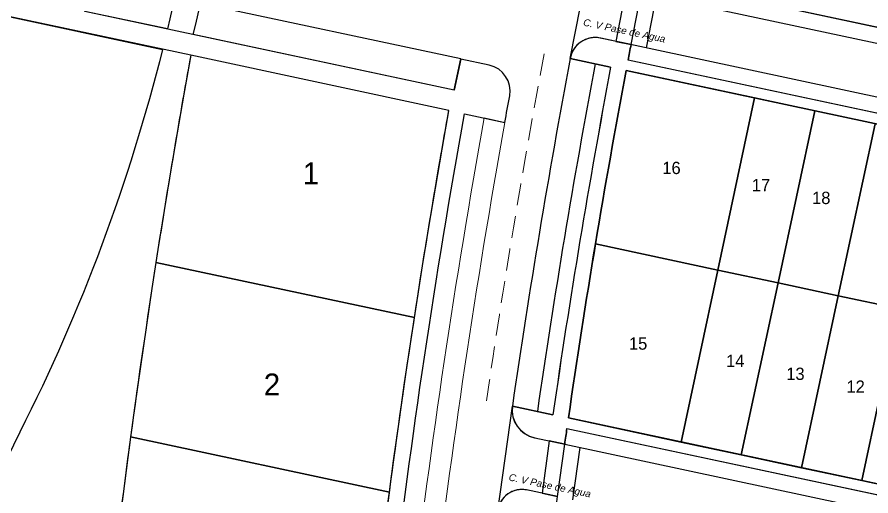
# Model space of a CAD drawing. Header units: millimetres. Extents: x 547073 to 557369, y 9424164 to 9429566.
# Drawn here: x 548942.6 to 549039.6, y 9427975 to 9428029.5 of the extents above; entities that cross this region are included whole.
import ezdxf

# ---------------------------------------------------------------- set-up
doc = ezdxf.new("R2010")
doc.units = ezdxf.units.MM
doc.linetypes.add('DASHED', pattern=[0.75, 0.5, -0.25])
for name, color, linetype, lineweight in [('blockgrass', 8, 'Continuous', 5), ('NIVELES PPS Q2', 160, 'Continuous', 25), ('polilinea lote', 201, 'Continuous', 25), ('trazado lotes', 170, 'Continuous', 25), ('trazado manzanas', 6, 'Continuous', 25)]:
    doc.layers.add(name, color=color, linetype=linetype, lineweight=lineweight)
for name, color, linetype in [('NUMERACION', 1, 'Continuous'), ('TEXTO', 5, 'Continuous'), ('VEREDAS PP', 9, 'Continuous')]:
    doc.layers.add(name, color=color, linetype=linetype)
doc.layers.add('vereda', color=7, linetype='Continuous', lineweight=25, true_color=0xb4b4b4)

msp = doc.modelspace()

# ---------------------------------------------------------------- linework, layer by layer
msp.add_line((548993.413, 9428018.474), (548998.012, 9428017.492))
for start, end in [(169.368958, 171.776628), (171.848942, 171.957424)]:
    msp.add_arc((549948.397, 9427847.575), 952.956, start, end)
at = {"layer": 'blockgrass', "color": 252, "lineweight": 5}
msp.add_lwpolyline([(548984.707, 9427905.929, -0.029118), (548998.012, 9428017.492), (548995.663, 9428017.993, 0.029003), (548982.343, 9427906.598, 0.029003)], format="xyb", dxfattribs=at)
at = {"layer": 'NIVELES PPS Q2', "linetype": 'DASHED', "lineweight": 20, "ltscale": 5}
msp.add_arc((549948.397, 9427847.575), 962.456, 169.35934, 171.750663, dxfattribs=at)
at = {"layer": 'polilinea lote', "elevation": 35.757}
for points in [[(548962.297, 9428025.117, 0.005959), (548958.346, 9428001.565), (548987.732, 9427995.292, -0.006143), (548991.652, 9428018.85)], [(548962.297, 9428025.117, 0.005959), (548958.346, 9428001.565), (548987.732, 9427995.292, -0.006143), (548991.652, 9428018.85)], [(548987.732, 9427995.292), (548958.346, 9428001.565, 0.005001), (548955.464, 9427981.73), (548984.89, 9427975.448, -0.005156)], [(548987.732, 9427995.292), (548958.346, 9428001.565, 0.005001), (548955.464, 9427981.73), (548984.89, 9427975.448, -0.005156)], [(548984.89, 9427975.448), (548955.464, 9427981.73, 0.005009), (548952.975, 9427961.811), (548982.454, 9427955.517, -0.005165)], [(548984.89, 9427975.448), (548955.464, 9427981.73, 0.005009), (548952.975, 9427961.811), (548982.454, 9427955.517, -0.005165)]]:
    msp.add_lwpolyline(points, format="xyb", close=True, dxfattribs=at)
at = {"layer": 'polilinea lote'}
for points in [[(549026.399, 9428020.263), (549011.798, 9428023.38, 0.00525), (549008.313, 9428003.673), (549022.223, 9428000.704)], [(549022.223, 9428000.704), (549008.313, 9428003.673, 0.005255), (549005.24, 9427983.879), (549018.048, 9427981.145)]]:
    msp.add_lwpolyline(points, format="xyb", close=True, dxfattribs=at)
for points in [[(549033.244, 9428018.802), (549026.399, 9428020.263), (549022.223, 9428000.704), (549029.069, 9427999.242)], [(549040.09, 9428017.34), (549033.244, 9428018.802), (549029.069, 9427999.242), (549035.915, 9427997.781)], [(549046.936, 9428015.879), (549040.09, 9428017.34), (549035.915, 9427997.781), (549042.76, 9427996.32)], [(549029.069, 9427999.242), (549022.223, 9428000.704), (549018.048, 9427981.145), (549024.893, 9427979.683)], [(549035.915, 9427997.781), (549029.069, 9427999.242), (549024.893, 9427979.683), (549031.739, 9427978.222)], [(549042.76, 9427996.32), (549035.915, 9427997.781), (549031.739, 9427978.222), (549038.585, 9427976.76)], [(549049.606, 9427994.858), (549042.76, 9427996.32), (549038.585, 9427976.76), (549045.431, 9427975.299)]]:
    msp.add_lwpolyline(points, close=True, dxfattribs=at)
at = {"layer": 'trazado lotes', "elevation": 35.757}
msp.add_lwpolyline([(548984.89, 9427975.448), (548955.464, 9427981.73)], dxfattribs=at)
at = {"layer": 'trazado manzanas'}
for p, q in [((549010.077, 9428032.95), (549143.44, 9428004.48)), ((549139.726, 9427999.138), (549008.933, 9428027.059)), ((549004.814, 9427980.902), (549111.258, 9427958.179))]:
    msp.add_line(p, q, dxfattribs=at)
for points in [[(549037.284, 9428185.609, 0.039367), (548996.173, 9428042.4), (548966.506, 9428048.733), (548943.926, 9428053.553, 0.284062), (548953.543, 9428045.387), (548954.29, 9428048.887), (548963.237, 9428046.977, -0.023057), (548959.66, 9428028.109), (548950.283, 9428030.111), (548951.034, 9428033.632, 0.267949), (548939.618, 9428029.934), (548959.092, 9428025.776, -0.055872), (548942.886, 9427982.282, 0.086394), (548927.913, 9427932.241)], [(548985.002, 9427733.241, -0.044948), (548980.079, 9427907.214, -0.028894), (548993.414, 9428018.449), (548998.013, 9428017.468, -0.000801), (548998.562, 9428020.511, 0.405396), (548996.237, 9428023.982), (548993.003, 9428024.672), (548992.251, 9428021.152), (548962.594, 9428027.483, 0.022729), (548966.178, 9428046.349), (548995.672, 9428040.053), (548994.92, 9428036.532), (548998.373, 9428035.795, 0.417618), (549001.94, 9428038.137, -0.000768), (549002.53, 9428041.043), (548997.933, 9428042.024, -0.002575), (548999.987, 9428051.803, -0.017154), (549016.221, 9428116.343, -0.019745), (549039.073, 9428185.253, -0.019745)]]:
    msp.add_lwpolyline(points, format="xyb", dxfattribs=at)
for points in [[(549023.501, 9428077.121), (549020.075, 9428077.852, 0.379899), (549016.423, 9428075.564), (549021.021, 9428074.583, 0.006985), (549015.042, 9428048.587, 0.00349), (549012.326, 9428035.538), (549007.73, 9428036.519, 0.428001), (549010.077, 9428032.95), (549013.501, 9428032.219, -0.000472), (549013.851, 9428033.985), (549144.554, 9428006.083), (549143.44, 9428004.48, 0.312778), (549148.478, 9428006.472), (549146.569, 9428006.88), (549171.324, 9428042.497), (549173.233, 9428042.089, 0.546006), (549171.908, 9428045.439), (549170.794, 9428043.837), (549023.069, 9428075.373, -0.000472), (549023.501, 9428077.121)], [(548962.297, 9428025.117), (548937.836, 9428030.34, 0.072138), (548927.551, 9427735.722), (548985.144, 9427717.833, -0.000003), (548983.176, 9427733.359, -0.043029), (548977.87, 9427900.257, -0.0039), (548978.811, 9427915.394, -0.026834), (548991.652, 9428018.85)], [(549012.357, 9428026.328), (549008.83, 9428027.081, 0.420979), (549005.44, 9428024.737), (549010.038, 9428023.756, 0.010486), (549003.476, 9427984.255), (548998.869, 9427985.239, 0.39446), (549001.407, 9427981.629), (549004.814, 9427980.902, -0.000473), (549005.069, 9427982.688), (549112.372, 9427959.782), (549111.258, 9427958.179, 0.316852), (549116.296, 9427960.171), (549114.387, 9427960.578), (549139.142, 9427996.195), (549141.051, 9427995.787, 0.543993), (549139.726, 9427999.138), (549138.612, 9427997.535), (549012.021, 9428024.56, -0.000472), (549012.357, 9428026.328)], [(549137.87, 9427996.467), (549011.798, 9428023.38, 0.010506), (549005.24, 9427983.879), (549113.114, 9427960.85)], [(549011.798, 9428023.38), (549137.87, 9427996.467), (549113.114, 9427960.85), (549005.24, 9427983.879, -0.010506), (549011.798, 9428023.38)], [(549003.752, 9427973.153), (549003.991, 9427974.942), (549000.465, 9427975.695, 0.437044), (548997.217, 9427973.321), (549001.828, 9427972.337, 0.010528), (548997.415, 9427932.377), (548992.785, 9427933.366, 0.378813), (548995.635, 9427929.69), (548998.925, 9427928.987, -0.000476), (548999.082, 9427930.795), (549080.19, 9427913.48), (549079.076, 9427911.877, 0.269966), (549084.114, 9427913.869), (549082.205, 9427914.277), (549106.96, 9427949.893), (549108.869, 9427949.486, 0.567298), (549107.544, 9427952.836), (549106.43, 9427951.234), (549003.752, 9427973.153)]]:
    msp.add_lwpolyline(points, format="xyb", close=True, dxfattribs=at)
for points in [[(549005.44, 9428024.737), (549007.73, 9428036.518)], [(549014.123, 9428025.951), (549015.262, 9428031.843)], [(548997.217, 9427973.321), (548998.869, 9427985.236)], [(549005.757, 9427974.566), (549006.579, 9427980.525)]]:
    msp.add_lwpolyline(points, dxfattribs=at)
at = {"layer": 'trazado manzanas', "elevation": 35.757}
msp.add_lwpolyline([(548960.462, 9428031.644), (548951.033, 9428033.656), (548950.282, 9428030.136), (548992.25, 9428021.177), (548993.002, 9428024.697), (548963.396, 9428031.017)], dxfattribs=at)
at = {"layer": 'trazado manzanas'}
for points in [[(549013.501, 9428032.219), (549011.754, 9428032.592), (549010.61, 9428026.701), (549012.362, 9428026.327), (549013.501, 9428032.219)], [(549004.814, 9427980.902), (549003.064, 9427981.276), (549002.24, 9427975.316), (549003.991, 9427974.942), (549004.814, 9427980.902)]]:
    msp.add_lwpolyline(points, close=True, dxfattribs=at)
at = {"layer": 'trazado manzanas', "elevation": 35.757}
msp.add_lwpolyline([(548991.652, 9428018.85), (548962.297, 9428025.117, 0.071558), (548952.237, 9427739.964), (548983.176, 9427733.359, -0.073865)], format="xyb", close=True, dxfattribs=at)
at = {"layer": 'vereda', "lineweight": 30}
msp.add_line((549005.069, 9427982.688), (549112.372, 9427959.782), dxfattribs=at)
at = {"layer": 'VEREDAS PP'}
for p, q in [((549013.851, 9428033.985), (549144.554, 9428006.083)), ((549010.038, 9428023.756), (549005.44, 9428024.737)), ((549138.612, 9427997.535), (549012.021, 9428024.56)), ((548998.869, 9427985.239), (549003.476, 9427984.255))]:
    msp.add_line(p, q, dxfattribs=at)
for centre, radius, start, end in [((549008.28, 9428024.253), 2.881, 76.90158, 170.31771), ((549948.397, 9427847.575), 952.956, 169.188536, 169.296788), ((549948.397, 9427847.575), 959.456, 169.35934, 171.750663), ((549948.397, 9427847.575), 956.556, 169.363615, 171.762204), ((549948.397, 9427847.575), 954.756, 169.366281, 171.769403), ((549002.07, 9427984.792), 3.232, 172.06082, 257.72918), ((548999.94, 9427973.005), 2.741, 76.94943, 173.37945)]:
    msp.add_arc(centre, radius, start, end, dxfattribs=at)

# ---------------------------------------------------------------- texts
at = {"layer": 'NUMERACION', "width": 3.30606, "attachment_point": 1, "rotation": 0.01637}
for s, insert, char_height in [('1', (548975.029, 9428012.948, 35.757), 2.5), ('16', (549015.916, 9428013.012), 1.4), ('17', (549026.094, 9428011.063), 1.4), ('18', (549032.94, 9428009.602), 1.4), ('15', (549012.119, 9427993.045), 1.4), ('14', (549023.156, 9427991.065), 1.4), ('13', (549030.002, 9427989.604), 1.4), ('2', (548970.607, 9427988.938, 35.757), 2.5), ('12', (549036.847, 9427988.142), 1.4)]:
    msp.add_mtext(s, dxfattribs=dict(at, insert=insert, char_height=char_height))
at = {"layer": 'TEXTO', "color": 5, "char_height": 0.8, "attachment_point": 1, "rotation": 348.15372}
for insert in [(549007.028, 9428029.289), (548998.564, 9427977.572)]:
    msp.add_mtext_dynamic_manual_height_columns('{\\fArial|b0|i1|c0|p34;\\C1;C. V Pase de Agua}', width=12.64564, gutter_width=12.5, heights=[0], dxfattribs=dict(at, insert=insert))

doc.saveas('drawing.dxf')
